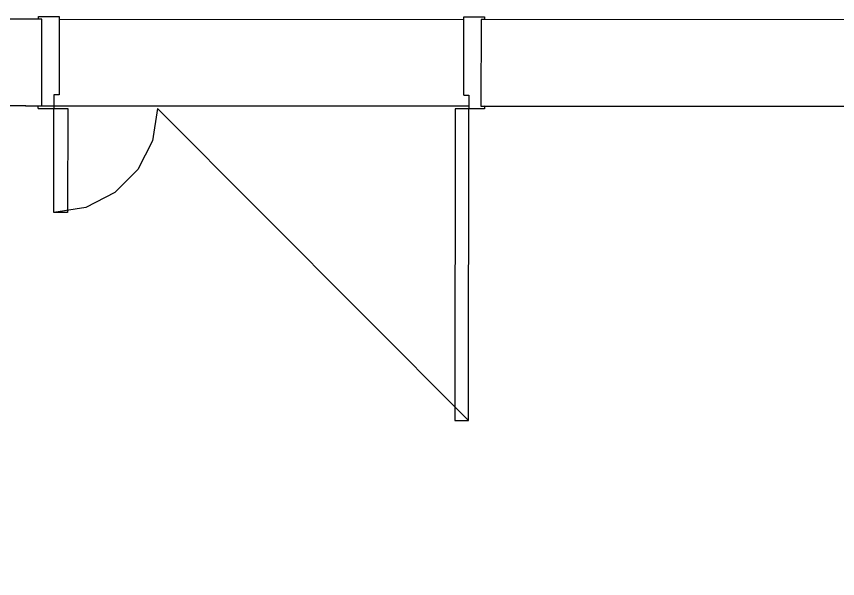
# Model space of a CAD drawing. Header units: metres. Extents: x 2.3 to 42.8, y 0.9 to 31.9.
# Drawn here: x 39.299 to 40.234, y 10.236 to 10.876 of the extents above; entities that cross this region are included whole.
import ezdxf

# ---------------------------------------------------------------- set-up
doc = ezdxf.new("R2010")
doc.units = ezdxf.units.M
doc.layers.add('PARETI_STRUTTURE', color=7, linetype='Continuous')

msp = doc.modelspace()

# ---------------------------------------------------------------- linework, layer by layer
at = {"layer": 'PARETI_STRUTTURE'}
for points in [[(38.36269, 10.77481), (39.32818, 10.77409), (39.32826, 10.87252), (39.14686, 10.87266)], [(39.32432, 10.87568), (39.34794, 10.87566)], [(39.32432, 10.87253), (39.32432, 10.87568)], [(39.34794, 10.87566), (39.34787, 10.78668)], [(39.80855, 10.78633), (39.80862, 10.87532)], [(39.80862, 10.87532), (39.83224, 10.8753)], [(39.83224, 10.8753), (39.83224, 10.87215)], [(39.32825, 10.87253), (39.32431, 10.87253)], [(39.32818, 10.77409), (39.32825, 10.87252)], [(39.34794, 10.87251), (39.80861, 10.87216)], [(39.34794, 10.87249), (39.80861, 10.8721)], [(42.347, 10.87027), (39.82831, 10.87216), (39.82822, 10.77371)], [(39.8283, 10.87215), (39.82823, 10.77372)], [(39.83224, 10.87215), (39.82829, 10.87215)], [(39.80855, 10.78633), (39.81446, 10.78633), (39.81444, 10.77058), (39.79869, 10.77059), (39.79843, 10.41623), (39.81418, 10.41621), (39.46008, 10.77084), (39.45427, 10.73434), (39.43747, 10.70143), (39.41132, 10.67531), (39.37837, 10.65856), (39.34187, 10.65281)], [(39.34197, 10.78668), (39.34196, 10.77093)], [(39.34788, 10.78668), (39.34197, 10.78668)], [(35.26989, 10.77712), (39.81445, 10.77373), (34.26589, 10.77788)], [(39.32424, 10.77094), (39.32424, 10.7741)], [(39.32424, 10.77409), (39.32819, 10.77409)], [(39.32424, 10.77095), (39.34196, 10.77093), (39.35771, 10.77092), (39.35763, 10.65279), (39.34188, 10.65281)], [(39.34187, 10.65281), (39.34195, 10.77094)], [(39.81418, 10.41621), (39.81444, 10.77058)], [(39.83216, 10.77056), (39.81444, 10.77058)], [(39.82823, 10.77372), (42.3863, 10.7718)], [(39.82823, 10.77372), (39.83217, 10.77372)], [(42.35998, 9.79565), (42.38558, 9.79563), (42.3863, 10.7718), (39.83216, 10.77372)], [(39.83216, 10.77371), (39.83216, 10.77056)]]:
    msp.add_lwpolyline(points, dxfattribs=at)

doc.saveas('drawing.dxf')
